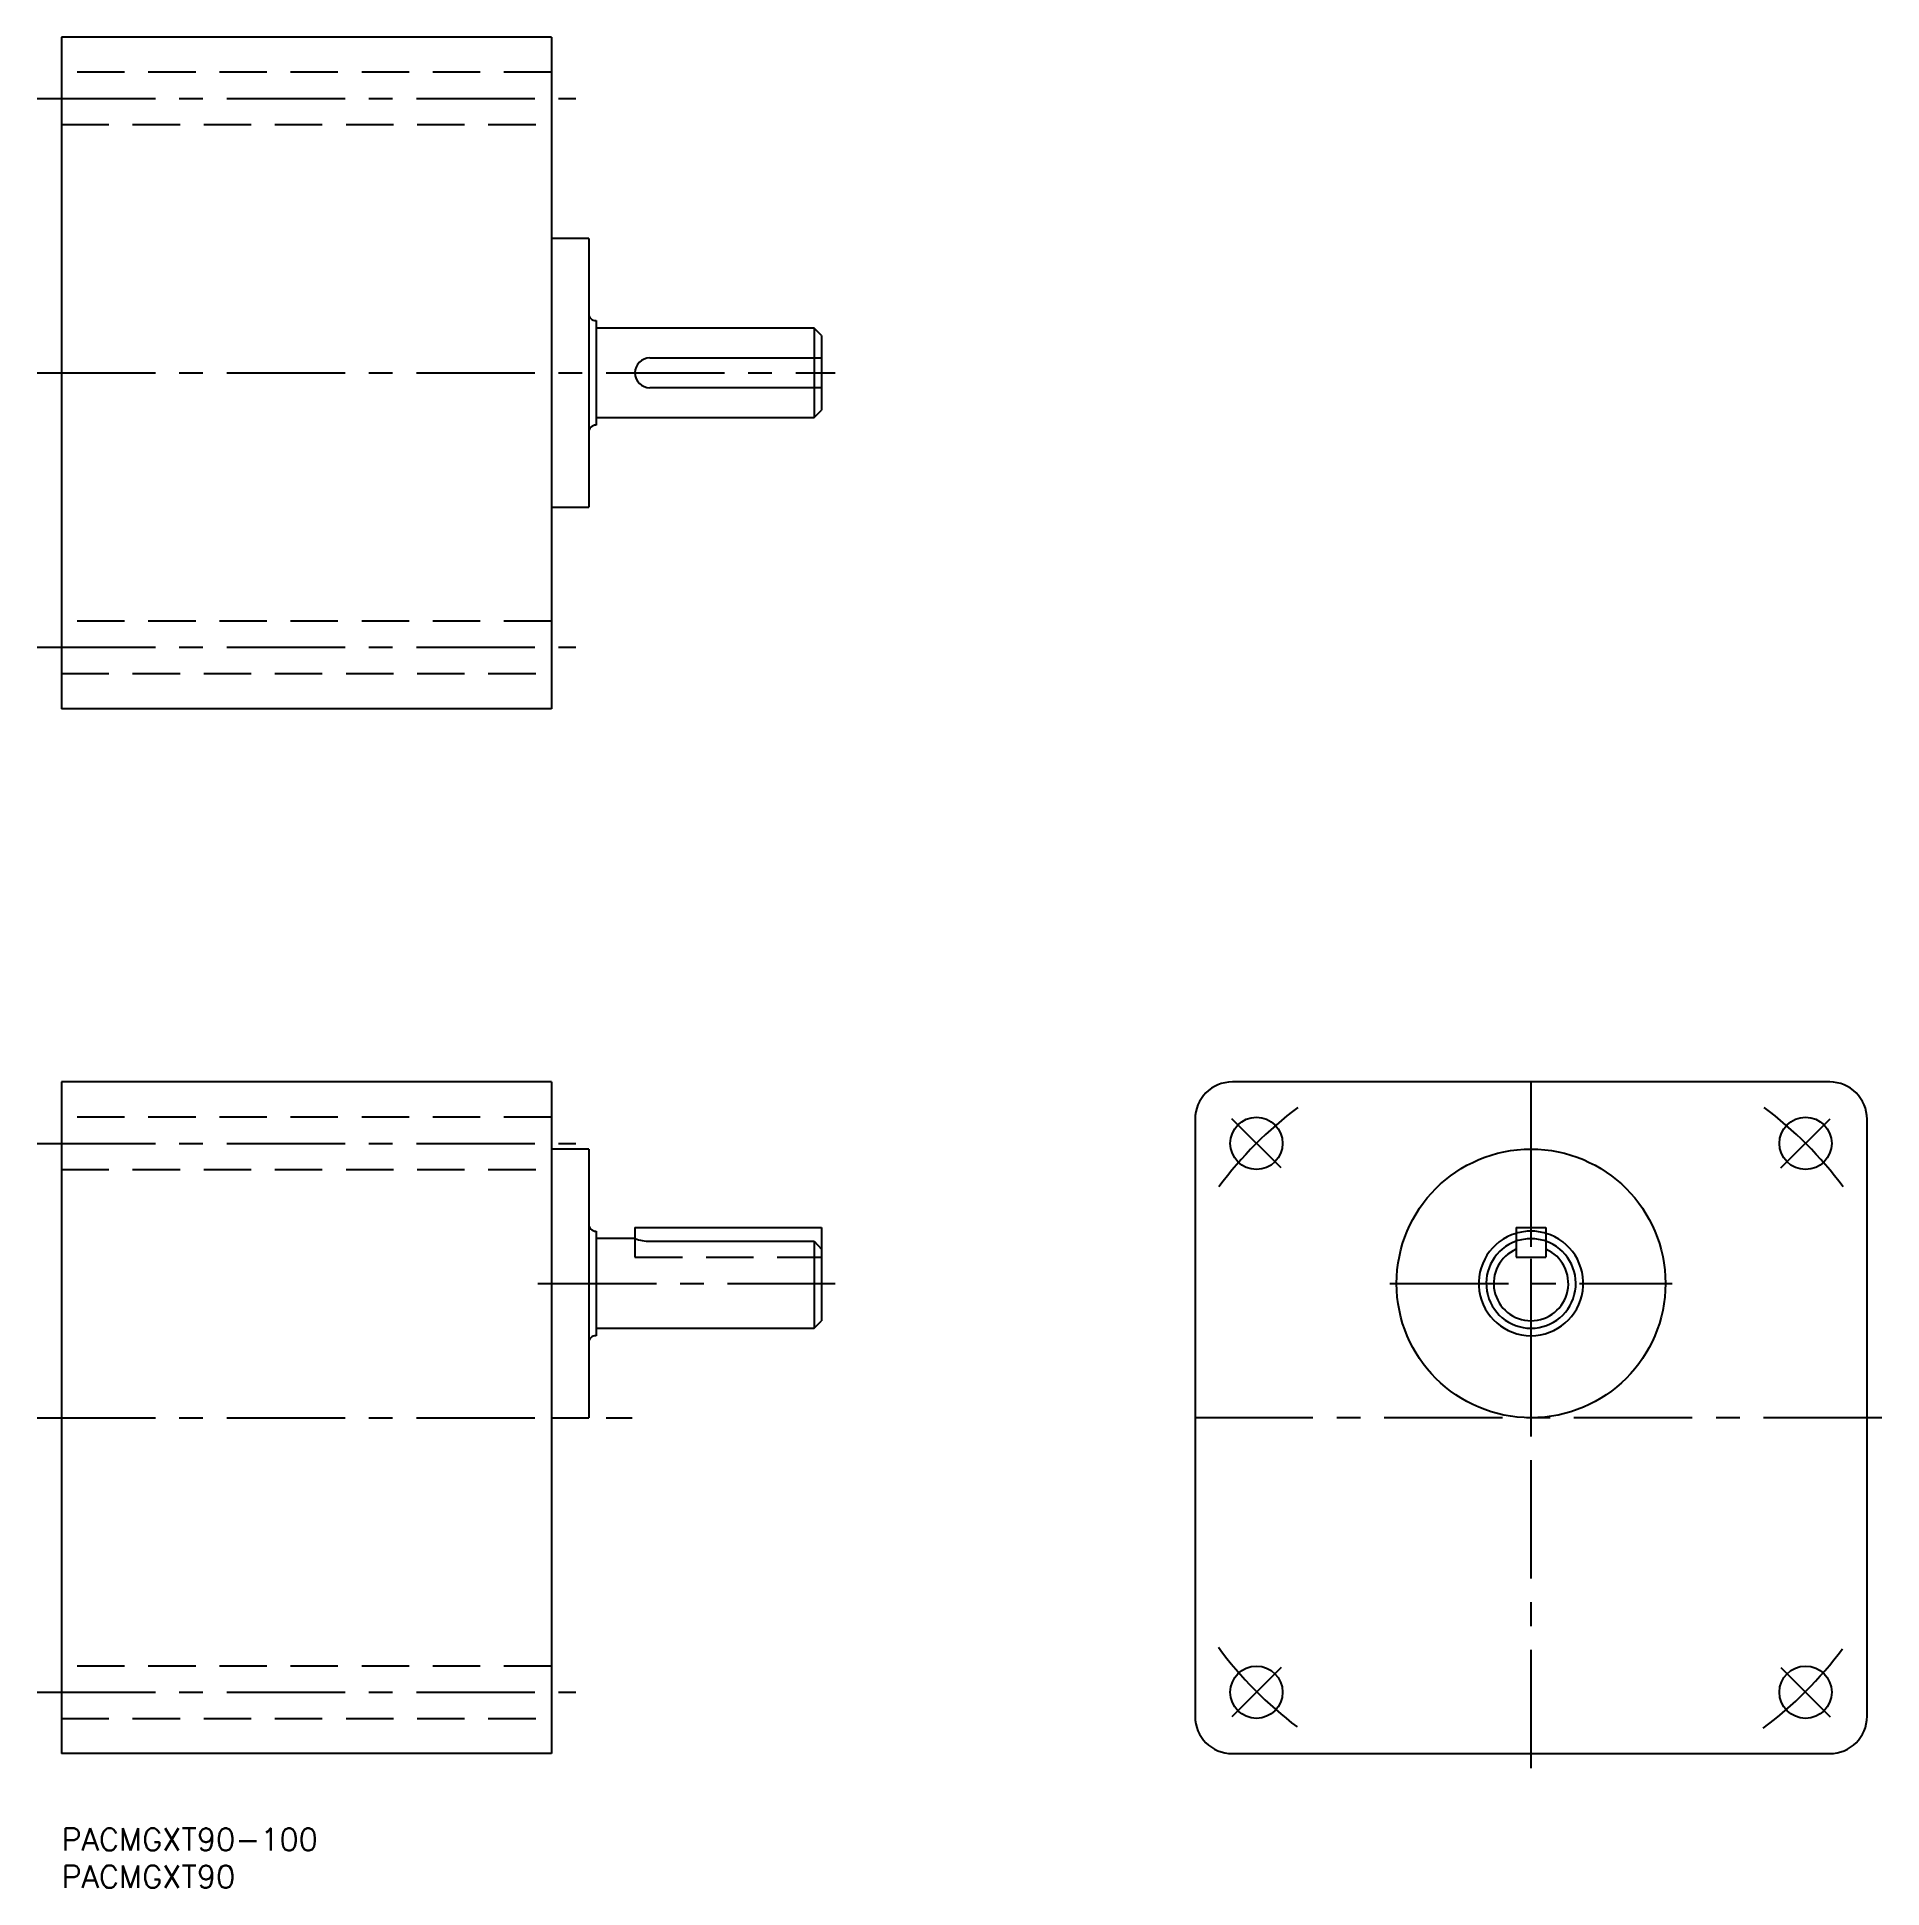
# Model space of a CAD drawing. Extents: x -3 to 244, y -8 to 240.
import ezdxf

# ---------------------------------------------------------------- set-up
doc = ezdxf.new("R2010")
doc.units = 0
doc.header["$LTSCALE"] = 0.5
doc.linetypes.add('CENTER', pattern=[50.8, 31.75, -6.35, 6.35, -6.35])
doc.linetypes.add('DASHED', pattern=[19.05, 12.7, -6.35])
for name, color, linetype in [('MSM_CENTER', 1, 'CENTER'), ('MSM_CONTINUOUS', 7, 'CONTINUOUS'), ('MSM_DASHED', 4, 'DASHED'), ('MSM_PART_NUMBER', 7, 'CONTINUOUS')]:
    doc.layers.add(name, color=color, linetype=linetype)
doc.styles.get("Standard").update_dxf_attribs({"font": 'txt.shx', "height": 3, "bigfont": 'bigfont.shx'})

msp = doc.modelspace()

# ---------------------------------------------------------------- linework, layer by layer
at = {"layer": 'MSM_CENTER'}
for p, q in [((-3.28, 231.77), (68.88, 231.77)), ((-3.28, 195), (103.61, 195)), ((-3.28, 158.23), (68.88, 158.23)), ((196.8, 8.05), (196.8, 102.05)), ((163.33, 88.47), (156.73, 95.07)), ((230.27, 88.47), (236.87, 95.07)), ((-3.28, 91.77), (68.88, 91.77)), ((196.8, 54.05), (196.8, 91.85)), ((63.79, 73), (103.61, 73)), ((177.9, 73), (215.7, 73)), ((-3.28, 55), (76.42, 55)), ((243.8, 55), (149.8, 55)), ((163.33, 21.53), (156.73, 14.93)), ((230.27, 21.53), (236.87, 14.93)), ((-3.28, 18.23), (68.88, 18.23))]:
    msp.add_line(p, q, dxfattribs=at)
for centre, start, end in [((196.8, 55), 126.8812, 143.4973), ((196.8, 55), 36.5027, 53.1188), ((196.8, 55.09), 216.361, 232.9771), ((196.8, 55.09), 306.7395, 323.3556)]:
    msp.add_arc(centre, 52, start, end, dxfattribs=at)
at = {"layer": 'MSM_CONTINUOUS'}
for p, q in [((0, 240), (0, 150)), ((65.6, 240), (0, 240)), ((65.6, 240), (65.6, 150)), ((70.6, 213), (65.6, 213)), ((70.6, 213), (70.6, 177)), ((71.6, 202), (71.6, 188)), ((100.8, 201), (71.6, 201)), ((101.8, 200), (100.8, 201)), ((100.8, 201), (100.8, 197)), ((101.8, 200), (101.8, 190)), ((78.8, 197), (101.8, 197)), ((78.8, 197), (101.8, 197)), ((101.8, 193), (78.8, 193)), ((101.8, 193), (78.8, 193)), ((100.8, 193), (100.8, 189)), ((71.6, 189), (100.8, 189)), ((100.8, 189), (101.8, 190)), ((65.6, 177), (70.6, 177)), ((65.6, 150), (0, 150)), ((65.6, 100), (0, 100)), ((0, 100), (0, 10)), ((65.6, 100), (65.6, 10)), ((236.8, 100), (156.8, 100)), ((151.8, 95), (151.8, 15)), ((241.8, 15), (241.8, 95)), ((70.6, 91), (65.6, 91)), ((70.6, 91), (70.6, 55)), ((71.6, 80), (71.6, 66)), ((76.8, 80.5), (101.8, 80.5)), ((76.8, 80.5), (76.8, 79)), ((101.8, 80.5), (101.8, 77.58)), ((194.8, 80.5), (194.8, 76.5)), ((194.8, 80.5), (198.8, 80.5)), ((198.8, 80.5), (198.8, 76.5)), ((76.8, 79), (71.6, 79)), ((78.8, 78.66), (100.8, 78.66)), ((100.8, 78.66), (101.8, 77.58)), ((100.8, 78.66), (100.8, 67)), ((101.8, 77.58), (101.8, 68)), ((194.8, 78.66), (194.8, 76.5)), ((198.8, 78.66), (198.8, 76.5)), ((194.8, 76.5), (198.8, 76.5)), ((194.8, 76.5), (198.8, 76.5)), ((71.6, 67), (100.8, 67)), ((100.8, 67), (101.8, 68)), ((65.6, 55), (70.6, 55)), ((65.6, 10), (0, 10)), ((156.8, 10), (236.8, 10))]:
    msp.add_line(p, q, dxfattribs=at)
for centre, radius in [((160.03, 91.77), 3.5), ((233.57, 91.77), 3.5), ((196.8, 73), 18), ((160.03, 18.23), 3.5), ((233.57, 18.23), 3.5)]:
    msp.add_circle(centre, radius, dxfattribs=at)
for centre, radius, start, end in [((71.6, 203), 1, 180, 270), ((78.8, 195), 2, 90, 270), ((78.8, 195), 2, 90, 270), ((71.6, 187), 1, 90, 180), ((156.8, 95), 5, 90, 180), ((236.8, 95), 5, 0, 90), ((71.6, 81), 1, 180, 270), ((196.8, 73), 7, 106.6015, 73.3985), ((78.84, 84.91), 6.25, 250.928, 269.6008), ((196.8, 73), 6, 109.4712, 70.5288), ((196.8, 73), 5, 113.5782, 66.4218), ((71.6, 65), 1, 90, 180), ((156.8, 15), 5, 180, 270), ((236.8, 15), 5, 270, 0)]:
    msp.add_arc(centre, radius, start, end, dxfattribs=at)
at = {"layer": 'MSM_DASHED'}
for p, q in [((65.6, 235.27), (0, 235.27)), ((0, 228.27), (65.6, 228.27)), ((100.8, 197), (100.8, 193)), ((65.6, 161.73), (0, 161.73)), ((0, 154.73), (65.6, 154.73)), ((65.6, 95.27), (0, 95.27)), ((0, 88.27), (65.6, 88.27)), ((76.8, 79), (76.8, 76.5)), ((76.8, 79), (76.8, 76.5)), ((76.82, 79), (76.8, 79)), ((76.8, 76.5), (101.8, 76.5)), ((76.8, 76.5), (101.8, 76.5)), ((65.6, 21.73), (0, 21.73)), ((0, 14.73), (65.6, 14.73))]:
    msp.add_line(p, q, dxfattribs=at)
for centre, radius, start, end in [((196.8, 73), 7, 73.3985, 106.6015), ((196.8, 72.87), 6.12, 70.9326, 109.0674)]:
    msp.add_arc(centre, radius, start, end, dxfattribs=at)

# ---------------------------------------------------------------- texts
at = {"layer": 'MSM_PART_NUMBER'}
for s, p in [('PACMGXT90-100 ', (0, -3)), ('PACMGXT90', (0, -8))]:
    msp.add_text(s, height=3, dxfattribs=at).set_placement(p)

doc.saveas('drawing.dxf')
